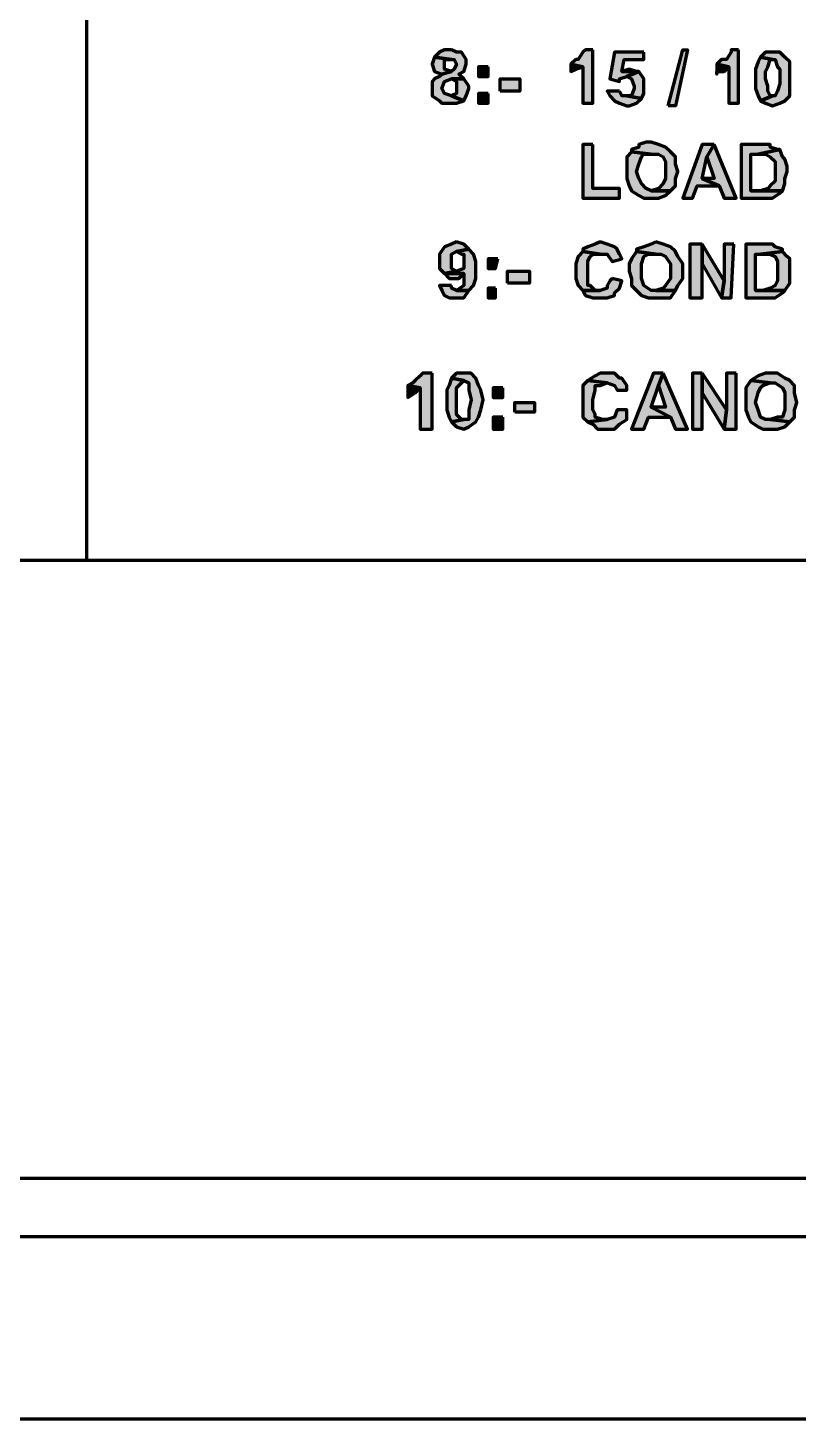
# Model space of a CAD drawing. Header units: inches. Extents: x 16 to 776, y 37 to 575.
# Drawn here: x 216.8 to 269.6, y 37.3 to 132.7 of the extents above; entities that cross this region are included whole.
import ezdxf

# ---------------------------------------------------------------- set-up
doc = ezdxf.new("R2010")
doc.units = ezdxf.units.IN
doc.header["$MEASUREMENT"] = 0
doc.layers.add('H', color=7, linetype='CONTINUOUS', lineweight=100)
doc.layers.add('P', color=250, linetype='CONTINUOUS', lineweight=100)

msp = doc.modelspace()

# ---------------------------------------------------------------- hatches: boundary and pattern name
at = {"layer": 'H', "linetype": 'Continuous'}
for points in [[(245.833, 131.167), (245.333, 131.167), (245, 131), (244.667, 130.667), (245.833, 130.5), (246, 130.5), (246.167, 130.167), (246, 129.833), (245.833, 129.667), (245.167, 129.5), (245, 129.333), (244.667, 129.167), (244.5, 129), (244.5, 128.5), (244.5, 128), (245, 127.667), (245.167, 127.5), (245.833, 127.5), (246.167, 127.5), (246.667, 127.667), (245.833, 128), (245.333, 128.167), (245.167, 128.5), (245.333, 129), (245.833, 129.167), (246.667, 129.167), (246.333, 129.5), (246.667, 129.667), (246.833, 130.167), (246.833, 130.5), (246.5, 131), (246.167, 131)], [(244.667, 130.667), (244.5, 130.167), (244.667, 129.667), (245.167, 129.5), (245.833, 129.667), (245.333, 129.833), (245.333, 130.167), (245.333, 130.5), (245.833, 130.5)], [(255.5, 131.167), (255, 131.167), (254.833, 131), (254.5, 130.5), (254.333, 130.5), (254, 130.167), (254.833, 130), (254.833, 127.5), (255.5, 127.5)], [(259, 131), (257, 131), (256.667, 129.167), (257.333, 129), (257.333, 129.167), (257.833, 129.333), (258.667, 129.667), (257.5, 129.667), (257.667, 130.5), (259, 130.5)], [(260.667, 127.333), (261.667, 131.167), (262, 131.167), (261.167, 127.333)], [(265.5, 131.167), (265, 131.167), (265, 131), (264.667, 130.5), (264.333, 130.5), (264, 130.167), (264.833, 130), (264.833, 127.5), (265.5, 127.5)], [(267, 130.667), (266.833, 130.333), (266.667, 129.833), (266.667, 129.167), (266.667, 128.5), (266.833, 128), (267, 127.667), (267.833, 128), (267.667, 128), (267.5, 128.333), (267.5, 128.667), (267.333, 129.167), (267.333, 129.667), (267.5, 130), (267.667, 130.5), (267.833, 130.5)], [(267.833, 131), (267.333, 131), (267, 130.667), (267.833, 130.5), (268, 130.5), (268.167, 130), (268.333, 129.833), (268.333, 129.167), (268.333, 128.833), (268.167, 128.333), (268, 128), (267.833, 128), (267, 127.667), (267.333, 127.5), (267.833, 127.333), (268.333, 127.5), (268.667, 127.667), (269, 128), (269, 128.667), (269, 129.167), (269, 129.833), (269, 130.333), (268.667, 130.667), (268.333, 131)], [(248.333, 130), (247.667, 130), (247.667, 129.333), (248.333, 129.333)], [(254, 130.167), (254, 129.667), (254.333, 129.833), (254.833, 130)], [(258, 129.833), (257.5, 129.667), (258.667, 129.667), (258.5, 129.667)], [(258.667, 129.667), (257.833, 129.333), (258.167, 129.167), (258.333, 128.667), (258.333, 128.5), (258.167, 128), (257.833, 128), (258.833, 127.833), (259, 128.167), (259, 128.667), (259, 129.167)], [(264, 130.167), (264, 129.5), (264, 129.667), (264.5, 129.667), (264.833, 130)], [(246.667, 129.167), (245.833, 129.167), (246.167, 129), (246.167, 128.5), (246.167, 128.167), (245.833, 128), (246.667, 127.667), (246.833, 128), (247, 128.5), (247, 128.667)], [(249.167, 128.333), (249.167, 129.167), (250.5, 129.167), (250.5, 128.333)], [(248.333, 128.167), (247.667, 128.167), (247.667, 127.5), (248.333, 127.5)], [(257.333, 128.333), (256.5, 128.333), (256.667, 128), (257, 127.667), (257.333, 127.5), (257.833, 127.333), (258, 127.333), (258.5, 127.5), (258.833, 127.833), (257.833, 128), (257.5, 128)], [(255.5, 124.667), (254.833, 124.667), (254.833, 121), (257.333, 121), (257.333, 121.667), (255.5, 121.667)], [(258.167, 124.167), (257.833, 123.833), (257.833, 123.333), (257.833, 122.833), (257.833, 122.333), (258, 121.833), (258.167, 121.5), (258.667, 121.167), (259, 121), (259.5, 121), (260, 121), (260.5, 121.167), (260.833, 121.5), (259.5, 121.5), (259.167, 121.667), (258.833, 122), (258.667, 122.333), (258.5, 122.833), (258.667, 123.333), (258.833, 123.833), (259, 124), (259.5, 124)], [(259.5, 124.833), (259.167, 124.833), (258.667, 124.667), (258.667, 124.5), (258.167, 124.333), (258.167, 124.167), (259.5, 124), (260, 124), (260.333, 123.833), (260.5, 123.5), (260.5, 122.833), (260.5, 122.333), (260.333, 122), (260, 121.667), (259.5, 121.5), (260.833, 121.5), (261.167, 121.833), (261.167, 122.333), (261.333, 122.833), (261.167, 123.333), (261.167, 123.833), (260.833, 124.167), (260.5, 124.5), (260, 124.667)], [(263.833, 124.667), (263, 124.667), (261.667, 121), (262.333, 121), (262.667, 121.833), (264.167, 121.833), (263, 122.333), (263.333, 123.833)], [(263.833, 124.667), (263.333, 123.833), (263.833, 122.333), (263, 122.333), (264.167, 121.833), (264.5, 121), (265.333, 121)], [(267, 124.667), (265.667, 124.667), (265.667, 121), (267.167, 121), (267.667, 121), (267.833, 121), (268.333, 121.333), (268.5, 121.5), (266.333, 121.5), (266.333, 124), (266.833, 124), (268.333, 124.333), (268.167, 124.333), (267.667, 124.5), (267.667, 124.667)], [(268.333, 124.333), (266.833, 124), (267.333, 124), (267.667, 123.833), (268, 123.5), (268, 123.333), (268, 122.833), (268, 122.667), (268, 122.167), (267.667, 121.833), (267.5, 121.667), (267, 121.5), (266.333, 121.5), (268.5, 121.5), (268.667, 122), (268.667, 122.333), (268.833, 122.833), (268.833, 123.167), (268.667, 123.667), (268.5, 123.833)], [(246.167, 118), (245.833, 117.833), (245.333, 117.667), (245, 117.167), (245, 116.667), (245, 116.167), (245.333, 115.833), (246.167, 116), (245.833, 116.167), (245.833, 116.667), (245.833, 117.167), (246.167, 117.333), (247, 117.5), (246.667, 117.833)], [(247, 117.5), (246.167, 117.333), (246.5, 117.167), (246.667, 117.167), (246.667, 116.667), (246.667, 116.167), (246.167, 116), (245.333, 115.833), (246.667, 115.833), (246.667, 115.333), (246.667, 115), (246.167, 114.667), (247, 114.667), (247.333, 115), (247.5, 115.5), (247.5, 116), (247.5, 116.667), (247.333, 117.167)], [(254.833, 117.333), (254.5, 117), (254.333, 116.5), (254.333, 116), (254.333, 115.5), (254.5, 115), (254.833, 114.667), (256, 114.667), (255.667, 114.667), (255.333, 115), (255.167, 115), (255.167, 115.5), (255.167, 116), (255.167, 116.667), (255.333, 117), (255.5, 117.167), (256, 117.167)], [(256, 118), (255.667, 117.833), (255.167, 117.667), (254.833, 117.5), (254.833, 117.333), (256, 117.167), (256.5, 117.167), (256.833, 116.667), (257.5, 116.833), (257.333, 117.167), (257.167, 117.5), (257, 117.667), (256.5, 117.833)], [(258.5, 117.333), (258.167, 116.833), (258, 116.5), (258, 116), (258.167, 115.5), (258.167, 115), (258.5, 114.667), (258.833, 114.333), (259.333, 114.167), (259.833, 114.167), (260.333, 114.167), (260.833, 114.167), (261.167, 114.667), (259.833, 114.667), (259.5, 114.667), (259, 115), (258.833, 115.5), (258.833, 116), (258.833, 116.5), (259, 117), (259.333, 117.167), (259.833, 117.167)], [(259.833, 118), (259.5, 117.833), (259, 117.667), (258.5, 117.5), (258.5, 117.333), (259.833, 117.167), (260.167, 117.167), (260.5, 117), (260.833, 116.5), (260.833, 116), (260.833, 115.5), (260.5, 115), (260.333, 114.833), (259.833, 114.667), (261.167, 114.667), (261.333, 115), (261.667, 115.5), (261.667, 116), (261.667, 116.5), (261.333, 117), (261.167, 117.333), (260.833, 117.667), (260.333, 117.833)], [(263, 117.833), (262.167, 117.833), (262.167, 114.167), (263, 114.167), (263, 116.5)], [(263, 117.833), (263, 116.5), (264.333, 114.167), (264.5, 115.333)], [(265.167, 117.833), (264.5, 117.833), (264.5, 115.333), (264.333, 114.167), (265, 114.167)], [(267.167, 117.833), (266, 117.833), (266, 114.167), (267.333, 114.167), (267.5, 114.167), (268, 114.167), (268.5, 114.5), (268.667, 114.667), (266.667, 114.667), (266.667, 117.167), (267, 117.167), (268.5, 117.333), (268.5, 117.5), (268, 117.667), (267.833, 117.833)], [(268.5, 117.333), (267, 117.167), (267.167, 117.167), (267.667, 117.167), (268, 117), (268.167, 116.667), (268.167, 116.5), (268.167, 116), (268.167, 115.833), (268.167, 115.333), (268, 115), (267.667, 114.833), (267.167, 114.667), (266.667, 114.667), (268.667, 114.667), (269, 115.167), (269, 115.5), (269, 116), (269, 116.333), (269, 116.833), (268.833, 117)], [(249, 116.833), (248.333, 116.833), (248.333, 116.167), (248.833, 116.167)], [(245.333, 115.833), (245.667, 115.5), (246.167, 115.5), (246.333, 115.5), (246.667, 115.833)], [(249.667, 115.167), (249.667, 116), (251.167, 116), (251.167, 115.167)], [(256.833, 115.5), (256.667, 115.333), (256.5, 115), (256.5, 114.833), (256, 114.667), (254.833, 114.667), (255, 114.333), (255.5, 114.167), (256, 114.167), (256.5, 114.167), (257, 114.333), (257, 114.5), (257.333, 114.833), (257.5, 115.333)], [(245.833, 115), (245, 115), (245.167, 114.667), (245.333, 114.333), (245.667, 114.167), (246.167, 114.167), (246.667, 114.167), (247, 114.667), (246.167, 114.667), (245.833, 114.833)], [(248.833, 114.833), (248.333, 114.833), (248.333, 114.167), (248.833, 114.167)], [(244.5, 109), (243.833, 109), (243.667, 108.833), (243.333, 108.5), (243.167, 108.333), (242.833, 108.167), (243.667, 108), (243.667, 105.167), (244.5, 105.167)], [(246.667, 109), (246.167, 109), (245.833, 108.667), (246.667, 108.5), (247, 108.333), (247, 108), (247, 107.833), (247.167, 107.167), (247, 106.5), (247, 106.167), (247, 105.833), (246.667, 105.833), (245.833, 105.667), (246.167, 105.333), (246.667, 105.167), (247, 105.333), (247.5, 105.667), (247.667, 106), (247.833, 106.5), (248, 107.167), (247.833, 107.833), (247.667, 108.167), (247.5, 108.667), (247.167, 109)], [(256.5, 109), (256, 109), (255.667, 108.833), (255.167, 108.5), (256.5, 108.333), (257, 108.167), (257.167, 107.833), (257.833, 107.833), (257.833, 108.167), (257.5, 108.667), (257.333, 108.667), (257, 109)], [(260.333, 109), (259.667, 109), (258.167, 105.167), (259, 105.167), (259.333, 106), (260.833, 106), (259.5, 106.667), (260, 108.167)], [(260.333, 109), (260, 108.167), (260.5, 106.667), (259.5, 106.667), (260.833, 106), (261.167, 105.167), (262, 105.167)], [(263, 109), (262.333, 109), (262.333, 105.167), (263, 105.167), (263, 107.667)], [(263, 109), (263, 107.667), (264.5, 105.167), (264.667, 106.5)], [(265.333, 109), (264.667, 109), (264.667, 106.5), (264.5, 105.167), (265.333, 105.167)], [(267.667, 109), (267.333, 109), (266.833, 108.833), (266.333, 108.5), (267.667, 108.333), (268, 108.333), (268.5, 108), (268.667, 107.667), (268.667, 107), (268.667, 106.5), (268.5, 106), (268.167, 106), (267.667, 105.833), (269, 105.667), (269.333, 106), (269.333, 106.5), (269.5, 107), (269.333, 107.667), (269.333, 108.167), (269, 108.5), (268.667, 108.667), (268.167, 109)], [(242.833, 108.167), (242.833, 107.333), (243.333, 107.667), (243.667, 108)], [(245.833, 108.667), (245.667, 108.167), (245.5, 107.833), (245.5, 107.167), (245.5, 106.5), (245.667, 106), (245.833, 105.667), (246.667, 105.833), (246.5, 105.833), (246.167, 106.167), (246.167, 106.5), (246.167, 107.167), (246.167, 107.667), (246.167, 108), (246.5, 108.333), (246.667, 108.5)], [(249.333, 108), (248.667, 108), (248.667, 107.333), (249.333, 107.333)], [(255.167, 108.5), (254.833, 108.167), (254.833, 107.667), (254.833, 107), (254.833, 106.5), (254.833, 106), (255.167, 105.667), (256.5, 105.833), (256.167, 105.833), (255.667, 106), (255.667, 106.167), (255.5, 106.5), (255.5, 107.167), (255.667, 107.833), (255.667, 108.167), (256, 108.167), (256.5, 108.333)], [(266.333, 108.5), (266, 108), (266, 107.667), (266, 107), (266, 106.5), (266.167, 106), (266.333, 105.667), (266.833, 105.333), (267.167, 105.167), (267.667, 105.167), (268.167, 105.167), (268.667, 105.333), (269, 105.667), (267.667, 105.833), (267.333, 105.833), (267, 106), (266.833, 106.5), (266.667, 107), (266.833, 107.667), (267, 108), (267.167, 108.167), (267.667, 108.333)], [(250.167, 106.333), (250.167, 107), (251.5, 107), (251.5, 106.333)], [(249.333, 106), (248.667, 106), (248.667, 105.167), (249.333, 105.167)], [(257.167, 106.5), (257, 106), (256.5, 105.833), (255.167, 105.667), (255.5, 105.5), (255.833, 105.167), (256.5, 105.167), (257, 105.167), (257.333, 105.5), (257.833, 105.833), (257.833, 106.5)]]:
    msp.add_hatch(color=0, dxfattribs=at).paths.add_polyline_path(points)

# ---------------------------------------------------------------- linework, layer by layer
at = {"layer": 'P', "color": 0, "linetype": 'Continuous'}
for points in [[(15.833, 574.833), (776, 574.833), (776, 37.333), (15.833, 37.333), (15.833, 574.833)], [(28.5, 49.833), (28.5, 562.333), (763.333, 562.333), (763.333, 49.833), (28.5, 49.833)], [(54.833, 490.833), (413.333, 490.833), (413.333, 96.167), (54.833, 96.167), (54.833, 490.833)], [(220.833, 490.833), (413.333, 490.833), (413.333, 96.167), (220.833, 96.167), (220.833, 490.833)], [(245.833, 131.167), (245.333, 131.167), (245, 131), (244.667, 130.667), (245.833, 130.5), (246, 130.5), (246.167, 130.167), (246, 129.833), (245.833, 129.667), (245.167, 129.5), (245, 129.333), (244.667, 129.167), (244.5, 129), (244.5, 128.5), (244.5, 128), (245, 127.667), (245.167, 127.5), (245.833, 127.5), (246.167, 127.5), (246.667, 127.667), (245.833, 128), (245.333, 128.167), (245.167, 128.5), (245.333, 129), (245.833, 129.167), (246.667, 129.167), (246.333, 129.5), (246.667, 129.667), (246.833, 130.167), (246.833, 130.5), (246.5, 131), (246.167, 131), (245.833, 131.167)], [(244.667, 130.667), (244.5, 130.167), (244.667, 129.667), (244.667, 129.667), (245.167, 129.5), (245.833, 129.667), (245.333, 129.833), (245.333, 130.167), (245.333, 130.5), (245.833, 130.5), (244.667, 130.667)], [(255.5, 131.167), (255, 131.167), (254.833, 131), (254.5, 130.5), (254.333, 130.5), (254, 130.167), (254.833, 130), (254.833, 127.5), (255.5, 127.5), (255.5, 131.167)], [(259, 131), (257, 131), (256.667, 129.167), (257.333, 129), (257.333, 129.167), (257.833, 129.333), (258.667, 129.667), (257.5, 129.667), (257.667, 130.5), (259, 130.5), (259, 131)], [(260.667, 127.333), (261.667, 131.167), (262, 131.167), (261.167, 127.333), (260.667, 127.333)], [(265.5, 131.167), (265, 131.167), (265, 131), (264.667, 130.5), (264.333, 130.5), (264, 130.167), (264.833, 130), (264.833, 127.5), (265.5, 127.5), (265.5, 131.167)], [(267, 130.667), (266.833, 130.333), (266.667, 129.833), (266.667, 129.167), (266.667, 129.167), (266.667, 128.5), (266.833, 128), (267, 127.667), (267.833, 128), (267.667, 128), (267.5, 128.333), (267.5, 128.667), (267.333, 129.167), (267.333, 129.667), (267.5, 130), (267.667, 130.5), (267.833, 130.5), (267, 130.667)], [(267.833, 131), (267.333, 131), (267, 130.667), (267, 130.667), (267.833, 130.5), (268, 130.5), (268.167, 130), (268.333, 129.833), (268.333, 129.167), (268.333, 128.833), (268.167, 128.333), (268, 128), (267.833, 128), (267, 127.667), (267.333, 127.5), (267.833, 127.333), (268.333, 127.5), (268.667, 127.667), (268.667, 127.667), (269, 128), (269, 128.667), (269, 129.167), (269, 129.167), (269, 129.833), (269, 130.333), (268.667, 130.667), (268.333, 131), (267.833, 131)], [(248.333, 130), (247.667, 130), (247.667, 129.333), (248.333, 129.333), (248.333, 130)], [(254, 130.167), (254, 129.667), (254, 129.667), (254.333, 129.833), (254.833, 130), (254, 130.167)], [(258, 129.833), (257.5, 129.667), (258.667, 129.667), (258.5, 129.667), (258, 129.833)], [(258.667, 129.667), (257.833, 129.333), (258.167, 129.167), (258.167, 129.167), (258.333, 128.667), (258.333, 128.5), (258.167, 128), (257.833, 128), (258.833, 127.833), (259, 128.167), (259, 128.667), (259, 129.167), (258.667, 129.667)], [(264, 130.167), (264, 129.5), (264, 129.667), (264.5, 129.667), (264.833, 130), (264, 130.167)], [(246.667, 129.167), (245.833, 129.167), (246.167, 129), (246.167, 128.5), (246.167, 128.167), (245.833, 128), (246.667, 127.667), (246.833, 128), (247, 128.5), (247, 128.667), (246.667, 129.167)], [(249.167, 128.333), (249.167, 129.167), (250.5, 129.167), (250.5, 128.333), (249.167, 128.333)], [(248.333, 128.167), (247.667, 128.167), (247.667, 127.5), (248.333, 127.5), (248.333, 128.167)], [(257.333, 128.333), (256.5, 128.333), (256.667, 128), (257, 127.667), (257.333, 127.5), (257.833, 127.333), (258, 127.333), (258.5, 127.5), (258.833, 127.833), (257.833, 128), (257.5, 128), (257.333, 128.333)], [(255.5, 124.667), (254.833, 124.667), (254.833, 121), (257.333, 121), (257.333, 121.667), (255.5, 121.667), (255.5, 124.667)], [(258.167, 124.167), (257.833, 123.833), (257.833, 123.333), (257.833, 122.833), (257.833, 122.333), (258, 121.833), (258.167, 121.5), (258.667, 121.167), (259, 121), (259.5, 121), (260, 121), (260.5, 121.167), (260.833, 121.5), (260.833, 121.5), (259.5, 121.5), (259.167, 121.667), (258.833, 122), (258.833, 122), (258.667, 122.333), (258.5, 122.833), (258.5, 122.833), (258.667, 123.333), (258.833, 123.833), (259, 124), (259.5, 124), (258.167, 124.167)], [(259.5, 124.833), (259.167, 124.833), (258.667, 124.667), (258.667, 124.5), (258.167, 124.333), (258.167, 124.167), (259.5, 124), (260, 124), (260.333, 123.833), (260.5, 123.5), (260.5, 122.833), (260.5, 122.833), (260.5, 122.333), (260.333, 122), (260, 121.667), (259.5, 121.5), (260.833, 121.5), (261.167, 121.833), (261.167, 122.333), (261.333, 122.833), (261.333, 122.833), (261.167, 123.333), (261.167, 123.833), (260.833, 124.167), (260.5, 124.5), (260, 124.667), (259.5, 124.833)], [(263.833, 124.667), (263, 124.667), (261.667, 121), (262.333, 121), (262.667, 121.833), (264.167, 121.833), (263, 122.333), (263.333, 123.833), (263.833, 124.667)], [(263.833, 124.667), (263.333, 123.833), (263.833, 122.333), (263, 122.333), (264.167, 121.833), (264.5, 121), (265.333, 121), (263.833, 124.667)], [(267, 124.667), (265.667, 124.667), (265.667, 121), (267.167, 121), (267.167, 121), (267.667, 121), (267.833, 121), (268.333, 121.333), (268.5, 121.5), (266.333, 121.5), (266.333, 124), (266.833, 124), (268.333, 124.333), (268.167, 124.333), (267.667, 124.5), (267.667, 124.667), (267, 124.667)], [(268.333, 124.333), (266.833, 124), (266.833, 124), (267.333, 124), (267.667, 123.833), (268, 123.5), (268, 123.333), (268, 122.833), (268, 122.667), (268, 122.167), (267.667, 121.833), (267.5, 121.667), (267, 121.5), (266.333, 121.5), (268.5, 121.5), (268.667, 122), (268.667, 122.333), (268.833, 122.833), (268.833, 123.167), (268.667, 123.667), (268.5, 123.833), (268.333, 124.333)], [(246.167, 118), (245.833, 117.833), (245.333, 117.667), (245, 117.167), (245, 116.667), (245, 116.167), (245.333, 115.833), (246.167, 116), (245.833, 116.167), (245.833, 116.167), (245.833, 116.667), (245.833, 116.667), (245.833, 117.167), (246.167, 117.333), (247, 117.5), (247, 117.5), (246.667, 117.833), (246.167, 118)], [(247, 117.5), (246.167, 117.333), (246.5, 117.167), (246.667, 117.167), (246.667, 116.667), (246.667, 116.167), (246.167, 116), (245.333, 115.833), (246.667, 115.833), (246.667, 115.333), (246.667, 115), (246.167, 114.667), (247, 114.667), (247.333, 115), (247.5, 115.5), (247.5, 116), (247.5, 116.667), (247.333, 117.167), (247, 117.5)], [(254.833, 117.333), (254.5, 117), (254.333, 116.5), (254.333, 116), (254.333, 115.5), (254.5, 115), (254.833, 114.667), (256, 114.667), (255.667, 114.667), (255.333, 115), (255.167, 115), (255.167, 115.5), (255.167, 116), (255.167, 116.667), (255.333, 117), (255.5, 117.167), (256, 117.167), (254.833, 117.333)], [(256, 118), (255.667, 117.833), (255.167, 117.667), (254.833, 117.5), (254.833, 117.333), (256, 117.167), (256, 117.167), (256.5, 117.167), (256.5, 117.167), (256.833, 116.667), (257.5, 116.833), (257.333, 117.167), (257.167, 117.5), (257, 117.667), (256.5, 117.833), (256, 118)], [(258.5, 117.333), (258.167, 116.833), (258, 116.5), (258, 116), (258.167, 115.5), (258.167, 115), (258.5, 114.667), (258.833, 114.333), (259.333, 114.167), (259.833, 114.167), (260.333, 114.167), (260.833, 114.167), (261.167, 114.667), (261.167, 114.667), (259.833, 114.667), (259.5, 114.667), (259, 115), (259, 115), (258.833, 115.5), (258.833, 116), (258.833, 116), (258.833, 116.5), (259, 117), (259.333, 117.167), (259.833, 117.167), (258.5, 117.333)], [(259.833, 118), (259.5, 117.833), (259, 117.667), (259, 117.667), (258.5, 117.5), (258.5, 117.333), (259.833, 117.167), (260.167, 117.167), (260.5, 117), (260.833, 116.5), (260.833, 116), (260.833, 116), (260.833, 115.5), (260.5, 115), (260.333, 114.833), (259.833, 114.667), (261.167, 114.667), (261.333, 115), (261.667, 115.5), (261.667, 116), (261.667, 116), (261.667, 116.5), (261.333, 117), (261.167, 117.333), (260.833, 117.667), (260.333, 117.833), (259.833, 118)], [(263, 117.833), (262.167, 117.833), (262.167, 114.167), (263, 114.167), (263, 116.5), (263, 117.833)], [(263, 117.833), (263, 116.5), (264.333, 114.167), (264.5, 115.333), (263, 117.833)], [(265.167, 117.833), (264.5, 117.833), (264.5, 115.333), (264.333, 114.167), (265, 114.167), (265.167, 117.833)], [(267.167, 117.833), (266, 117.833), (266, 114.167), (267.333, 114.167), (267.5, 114.167), (268, 114.167), (268, 114.167), (268.5, 114.5), (268.667, 114.667), (266.667, 114.667), (266.667, 117.167), (267, 117.167), (268.5, 117.333), (268.5, 117.5), (268, 117.667), (267.833, 117.833), (267.167, 117.833)], [(268.5, 117.333), (267, 117.167), (267.167, 117.167), (267.667, 117.167), (268, 117), (268.167, 116.667), (268.167, 116.5), (268.167, 116), (268.167, 115.833), (268.167, 115.333), (268, 115), (267.667, 114.833), (267.167, 114.667), (266.667, 114.667), (268.667, 114.667), (269, 115.167), (269, 115.5), (269, 116), (269, 116.333), (269, 116.833), (268.833, 117), (268.5, 117.333)], [(249, 116.833), (248.333, 116.833), (248.333, 116.167), (248.833, 116.167), (249, 116.833)], [(245.333, 115.833), (245.667, 115.5), (246.167, 115.5), (246.333, 115.5), (246.667, 115.833), (245.333, 115.833)], [(249.667, 115.167), (249.667, 116), (251.167, 116), (251.167, 115.167), (249.667, 115.167)], [(256.833, 115.5), (256.667, 115.333), (256.5, 115), (256.5, 114.833), (256, 114.667), (254.833, 114.667), (255, 114.333), (255.5, 114.167), (256, 114.167), (256, 114.167), (256.5, 114.167), (257, 114.333), (257, 114.5), (257.333, 114.833), (257.5, 115.333), (256.833, 115.5)], [(245.833, 115), (245, 115), (245.167, 114.667), (245.333, 114.333), (245.667, 114.167), (246.167, 114.167), (246.167, 114.167), (246.667, 114.167), (247, 114.667), (247, 114.667), (246.167, 114.667), (245.833, 114.833), (245.833, 115)], [(248.833, 114.833), (248.333, 114.833), (248.333, 114.167), (248.833, 114.167), (248.833, 114.833)], [(244.5, 109), (243.833, 109), (243.667, 108.833), (243.333, 108.5), (243.167, 108.333), (242.833, 108.167), (243.667, 108), (243.667, 105.167), (244.5, 105.167), (244.5, 109)], [(246.667, 109), (246.167, 109), (245.833, 108.667), (245.833, 108.667), (246.667, 108.5), (247, 108.333), (247, 108), (247, 107.833), (247.167, 107.167), (247, 106.5), (247, 106.167), (247, 105.833), (246.667, 105.833), (245.833, 105.667), (246.167, 105.333), (246.667, 105.167), (247, 105.333), (247.5, 105.667), (247.5, 105.667), (247.667, 106), (247.833, 106.5), (248, 107.167), (248, 107.167), (247.833, 107.833), (247.667, 108.167), (247.5, 108.667), (247.167, 109), (246.667, 109)], [(256.5, 109), (256, 109), (255.667, 108.833), (255.167, 108.5), (255.167, 108.5), (256.5, 108.333), (256.5, 108.333), (257, 108.167), (257, 108.167), (257.167, 107.833), (257.833, 107.833), (257.833, 108.167), (257.5, 108.667), (257.333, 108.667), (257, 109), (256.5, 109)], [(260.333, 109), (259.667, 109), (258.167, 105.167), (259, 105.167), (259.333, 106), (260.833, 106), (259.5, 106.667), (260, 108.167), (260.333, 109)], [(260.333, 109), (260, 108.167), (260.5, 106.667), (259.5, 106.667), (260.833, 106), (261.167, 105.167), (262, 105.167), (260.333, 109)], [(263, 109), (262.333, 109), (262.333, 105.167), (263, 105.167), (263, 107.667), (263, 109)], [(263, 109), (263, 107.667), (264.5, 105.167), (264.667, 106.5), (263, 109)], [(265.333, 109), (264.667, 109), (264.667, 106.5), (264.5, 105.167), (265.333, 105.167), (265.333, 109)], [(267.667, 109), (267.333, 109), (266.833, 108.833), (266.833, 108.833), (266.333, 108.5), (266.333, 108.5), (267.667, 108.333), (268, 108.333), (268.5, 108), (268.667, 107.667), (268.667, 107), (268.667, 107), (268.667, 106.5), (268.5, 106), (268.167, 106), (267.667, 105.833), (269, 105.667), (269.333, 106), (269.333, 106.5), (269.5, 107), (269.5, 107), (269.333, 107.667), (269.333, 108.167), (269, 108.5), (268.667, 108.667), (268.167, 109), (267.667, 109)], [(242.833, 108.167), (242.833, 107.333), (242.833, 107.333), (243.333, 107.667), (243.667, 108), (242.833, 108.167)], [(245.833, 108.667), (245.667, 108.167), (245.5, 107.833), (245.5, 107.167), (245.5, 107.167), (245.5, 106.5), (245.667, 106), (245.833, 105.667), (246.667, 105.833), (246.5, 105.833), (246.167, 106.167), (246.167, 106.5), (246.167, 107.167), (246.167, 107.667), (246.167, 108), (246.5, 108.333), (246.667, 108.5), (245.833, 108.667)], [(249.333, 108), (248.667, 108), (248.667, 107.333), (249.333, 107.333), (249.333, 108)], [(255.167, 108.5), (254.833, 108.167), (254.833, 107.667), (254.833, 107), (254.833, 106.5), (254.833, 106), (255.167, 105.667), (256.5, 105.833), (256.167, 105.833), (255.667, 106), (255.667, 106.167), (255.5, 106.5), (255.5, 107.167), (255.667, 107.833), (255.667, 108.167), (256, 108.167), (256.5, 108.333), (255.167, 108.5)], [(266.333, 108.5), (266, 108), (266, 107.667), (266, 107), (266, 106.5), (266.167, 106), (266.333, 105.667), (266.833, 105.333), (267.167, 105.167), (267.667, 105.167), (268.167, 105.167), (268.667, 105.333), (269, 105.667), (269, 105.667), (267.667, 105.833), (267.333, 105.833), (267, 106), (267, 106), (266.833, 106.5), (266.667, 107), (266.667, 107), (266.833, 107.667), (267, 108), (267.167, 108.167), (267.667, 108.333), (266.333, 108.5)], [(250.167, 106.333), (250.167, 107), (251.5, 107), (251.5, 106.333), (250.167, 106.333)], [(249.333, 106), (248.667, 106), (248.667, 105.167), (249.333, 105.167), (249.333, 106)], [(257.167, 106.5), (257.167, 106.5), (257, 106), (257, 106), (256.5, 105.833), (255.167, 105.667), (255.5, 105.5), (255.833, 105.167), (256.5, 105.167), (256.5, 105.167), (257, 105.167), (257.333, 105.5), (257.333, 105.5), (257.833, 105.833), (257.833, 106.5), (257.167, 106.5)], [(755.5, 53.833), (36.5, 53.833)]]:
    msp.add_lwpolyline(points, dxfattribs=at)

doc.saveas('drawing.dxf')
